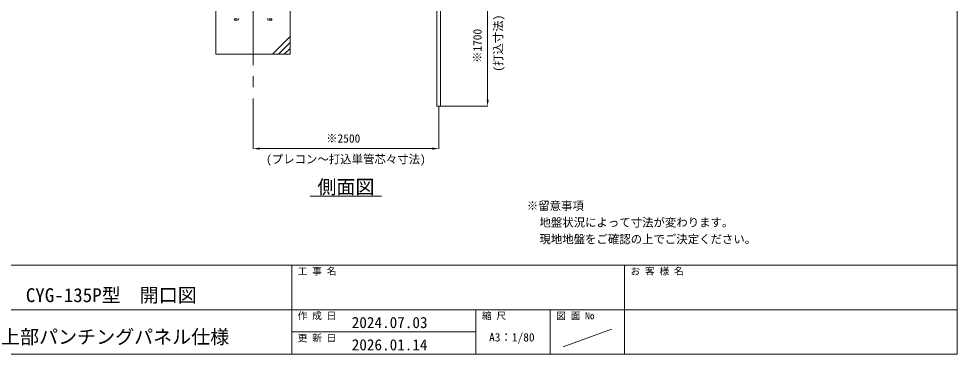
# Model space of a CAD drawing. Units: millimetres, scale not verified. Extents: x -30584 to 1616, y -23100 to 23100.
# Drawn here: x -11019 to 1616, y -23100 to -18581 of the extents above; entities that cross this region are included whole.
import ezdxf
from ezdxf.enums import TextEntityAlignment as Align

# ---------------------------------------------------------------- set-up
doc = ezdxf.new("R2010")
doc.units = ezdxf.units.MM
doc.header["$LTSCALE"] = 150
doc.linetypes.add('CHAIN2', pattern=[12, 9, -1, 1, -1])
for name, color, linetype, lineweight in [('0-9_基礎工事用PCA大', 7, 'Continuous', 18), ('0-A_図面枠', 7, 'Continuous', 18), ('0-B_寸法', 3, 'Continuous', 18), ('1-0_単管', 7, 'Continuous', 18), ('1-5_通芯', 1, 'CHAIN2', 18), ('1-A_文字', 7, 'Continuous', 18)]:
    doc.layers.add(name, color=color, linetype=linetype, lineweight=lineweight)
doc.styles.add('ＭＳ ゴシック', font='')
doc.styles.get('ＭＳ ゴシック').set_extended_font_data('MS Gothic')

msp = doc.modelspace()

# ---------------------------------------------------------------- linework, layer by layer
at = {"layer": '0-9_基礎工事用PCA大'}
for p, q in [((-7364.2, -18820), (-7604.2, -19060)), ((-7364.2, -18900), (-7524.2, -19060)), ((-7364.2, -18980), (-7444.2, -19060))]:
    msp.add_line(p, q, dxfattribs=at)
msp.add_lwpolyline([(-8364.2, -19060), (-7364.2, -19060), (-7364.2, -18060), (-8364.2, -18060)], close=True, dxfattribs=at)
for points in [[(-8077.6, -18600), (-8114.6, -18600), (-8114.6, -18581), (-8077.7, -18581)], [(-7650.7, -18600), (-7613.7, -18600), (-7613.7, -18581), (-7650.6, -18581)]]:
    msp.add_lwpolyline(points, dxfattribs=at)
for centre, start, end in [((-8077.6, -18577), 270, 0), ((-7650.7, -18577), 180, 270)]:
    msp.add_arc(centre, 23, start, end, dxfattribs=at)
at = {"layer": '0-A_図面枠'}
for p, q in [((-30584.2, -21900), (1615.8, -21900)), ((-7344.2, -21900), (-7344.2, -23100)), ((-2864.2, -21900), (-2864.2, -23100)), ((-11824.2, -22500), (1615.8, -22500)), ((-4864.2, -22500), (-4864.2, -23100)), ((-3864.2, -22500), (-3864.2, -23100)), ((-4864.2, -22800), (-7344.2, -22800)), ((-3691.4, -22999), (-3036.9, -22761))]:
    msp.add_line(p, q, dxfattribs=at)
msp.add_lwpolyline([(-30584.2, -900), (1615.8, -900), (1615.8, -23100), (-30584.2, -23100)], close=True, dxfattribs=at)
at = {"layer": '0-B_寸法'}
for p, q in [((-4707, -18148), (-4707, -19672)), ((-5364.2, -19761), (-5364.2, -20331.5)), ((-5338.9, -19760), (-4706, -19760)), ((-7864.2, -20011.5), (-7864.2, -20331.5)), ((-5452.2, -20330.5), (-7776.2, -20330.5))]:
    msp.add_line(p, q, dxfattribs=at)
at = {"layer": '0-B_寸法', "color": 91}
for points in [[(-4721.7, -19672), (-4707, -19760), (-4692.3, -19672)], [(-7776.2, -20315.9), (-7864.2, -20330.5), (-7776.2, -20345.2)], [(-5452.2, -20315.9), (-5364.2, -20330.5), (-5452.2, -20345.2)]]:
    msp.add_solid(points, dxfattribs=at)
at = {"layer": '1-0_単管'}
msp.add_lwpolyline([(-5388.5, -17867.8), (-5388.5, -19760), (-5339.9, -19760), (-5339.9, -17928)], dxfattribs=at)
at = {"layer": '1-5_通芯'}
msp.add_line((-7864.2, -12454.2), (-7864.2, -20330.5), dxfattribs=at)
at = {"layer": '1-A_文字'}
msp.add_line((-7094.2, -20970.5), (-6134.2, -20970.5), dxfattribs=at)

# ---------------------------------------------------------------- texts
at = {"layer": '0-A_図面枠', "style": 'ＭＳ ゴシック'}
for s, height, p in [('工 事 名', 93.84, (-7264.2, -22056.8)), ('お 客 様 名', 93.84, (-2784.2, -22056.8)), ('CYG-135P型\u3000開口図', 187.7, (-10924.5, -22454.4)), ('作 成 日\u3000', 93.84, (-7264.2, -22656.8)), ('2024.07.03', 150.1, (-6536.6, -22792.6)), ('縮 尺', 93.84, (-4784.2, -22656.8)), ('図 面 No', 93.84, (-3784.2, -22656.8)), ('上部パンチングパネル仕様', 187.7, (-11258, -23015.8)), ('更 新 日\u3000', 93.84, (-7264.2, -22956.8)), ('A3：1/80', 112.6, (-4687.5, -22961.8)), ('2026.01.14', 150.1, (-6536.6, -23092.6))]:
    msp.add_text(s, height=height, dxfattribs=at).set_placement(p, align=Align.BOTTOM_LEFT)
at = {"layer": '0-B_寸法', "style": 'ＭＳ ゴシック'}
for s, p in [('(打込寸法)', (-4474, -19294)), ('※1700', (-4754.3, -19176.9))]:
    msp.add_text(s, height=112.6, rotation=90, dxfattribs=at).set_placement(p, align=Align.BOTTOM_LEFT)
for s, p in [('※2500', (-6881.1, -20283.2)), ('(プレコン～打込単管芯々寸法)', (-7689.4, -20563.5))]:
    msp.add_text(s, height=112.6, dxfattribs=at).set_placement(p, align=Align.BOTTOM_LEFT)
at = {"layer": '1-A_文字', "style": 'ＭＳ ゴシック'}
for s, height, p in [('側面図', 187.7, (-6998.2, -20996.1)), ('※留意事項', 112.6, (-4179.1, -21190.8)), ('\u3000地盤状況によって寸法が変わります。', 112.6, (-4162.8, -21415.3)), ('\u3000現地地盤をご確認の上でご決定ください。', 112.6, (-4162.8, -21640.5))]:
    msp.add_text(s, height=height, dxfattribs=at).set_placement(p, align=Align.BOTTOM_LEFT)

doc.saveas('drawing.dxf')
